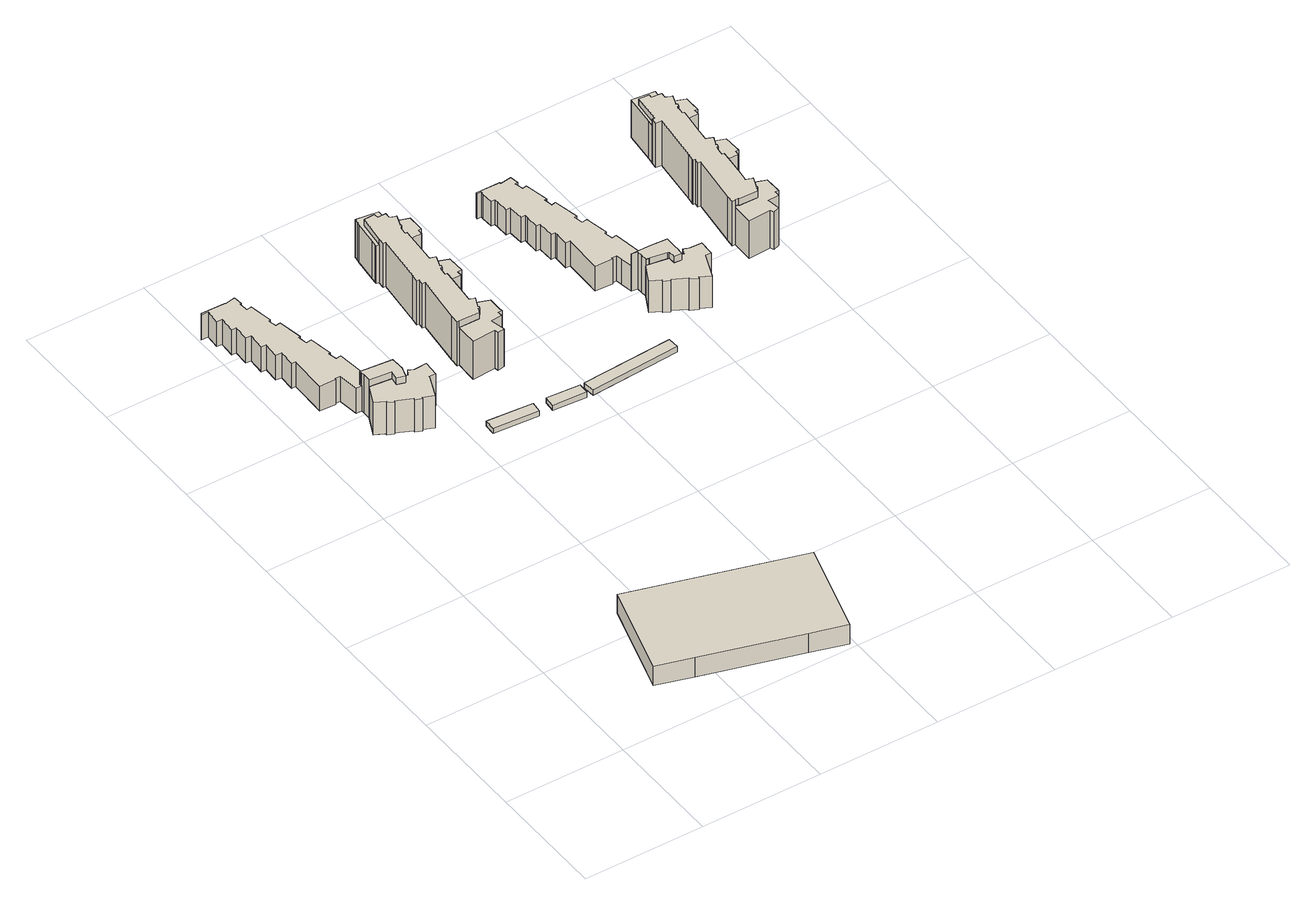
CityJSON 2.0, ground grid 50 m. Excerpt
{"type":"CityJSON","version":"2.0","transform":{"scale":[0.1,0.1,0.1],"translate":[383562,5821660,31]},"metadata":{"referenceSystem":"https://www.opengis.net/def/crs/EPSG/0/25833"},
"CityObjects":{
"building1":{"type":"Building","attributes":{"Gemeindeschluessel":"11000004","BezugspunktDach":"2200","function":"31001_2120","measuredHeight":8.98,"storeysAboveGround":2},"address":[{"country":"Germany","locality":"Berlin","thoroughfareNumber":"2 (5)","thoroughfareName":"Nikolaus-Groß-Weg"}],"geometry":[{"type":"Solid","lod":"1","boundaries":[[[[0,1,2,3,4,5]],[[6,7,8,9,10,11]],[[6,11,5,4]],[[7,6,4,3]],[[8,7,3,2]],[[9,8,2,1]],[[10,9,1,0]],[[11,10,0,5]]]]}]},
"building2":{"type":"Building","attributes":{"Gemeindeschluessel":"11000004","function":"31001_1010"},"address":[{"country":"Germany","locality":"Berlin","thoroughfareNumber":"61, 61A, 61B, 61C, 61D","thoroughfareName":"Heilmannring"}],"children":["building2-1","building2-2","building2-3"]},
"building2-1":{"type":"BuildingPart","attributes":{"BezugspunktDach":"2200","measuredHeight":17.66,"storeysAboveGround":5},"parents":["building2"],"geometry":[{"type":"MultiSurface","lod":"1","boundaries":[[[12,13,14,15,16,17,18,19,20,21,22,23]],[[24,25,26,27,28,29,30,31,32,33,34,35]],[[36,37,38,39,40,24,35,23,22]],[[25,24,22,21]],[[26,25,21,20]],[[27,26,20,19]],[[28,27,19,18]],[[41,42,18,17]],[[30,43,41,29,17,16]],[[31,44,43,16,15]],[[45,44,31,15,14]],[[33,32,14,13]],[[34,33,13,12]],[[38,46,12,23]],[[35,34,47,48,39]],[[40,39,38,37,36]],[[29,28,49,42,41]],[[29,41,43,30]],[[30,50,43,44,31]],[[32,31,44,45]],[[39,48,47,46,38]]]}]},
"building2-2":{"type":"BuildingPart","attributes":{"BezugspunktDach":"2200","measuredHeight":11.67,"storeysAboveGround":5},"parents":["building2"],"geometry":[{"type":"MultiSurface","lod":"1","boundaries":[[[51,52,53,54,55,56,57,58,59,60,61,62,63,64,65,66,67,68,46,38,37,69,70,71,72,73,74,75,76,77,78,79,80,81,82,83,84,85,86,87,88,89,90,91,92,93,94]],[[95,96,97,98,99,100,101,102,103,104,105,106,107,108,109,110,111,112,113,114,115,116,117,118,119,40,39,48,120,121,122,123,124,125,126,127,128,129,130,131,132,133,134,135,136,137,138]],[[95,138,94,93]],[[96,95,93,92]],[[97,96,92,91]],[[98,97,91,90]],[[99,98,90,89]],[[100,99,89,88]],[[101,100,88,87]],[[102,101,87,86]],[[103,102,86,85]],[[104,103,85,84]],[[105,104,84,83]],[[106,105,83,82]],[[107,106,82,81]],[[108,107,81,80]],[[109,108,80,79]],[[110,109,79,78]],[[111,110,78,77]],[[112,111,77,76]],[[113,112,76,75]],[[114,113,75,74]],[[115,114,74,73]],[[116,115,73,72]],[[117,116,72,71]],[[118,117,71,70]],[[119,118,70,69]],[[40,119,69,37]],[[120,48,46,68]],[[121,120,68,67]],[[122,121,67,66]],[[123,122,66,65]],[[124,123,65,64]],[[125,124,64,63]],[[126,125,63,62]],[[127,126,62,61]],[[128,127,61,60]],[[129,128,60,59]],[[130,129,59,58]],[[131,130,58,57]],[[132,131,57,56]],[[133,132,56,55]],[[134,133,55,54]],[[135,134,54,53]],[[136,135,53,52]],[[137,136,52,51]],[[138,137,51,94]],[[40,139,37,38,39]],[[48,39,38,46]]]}]},
"building2-3":{"type":"BuildingPart","attributes":{"BezugspunktDach":"2200","measuredHeight":15,"storeysAboveGround":5},"parents":["building2"],"geometry":[{"type":"MultiSurface","lod":"1","boundaries":[[[140,141,142,143,144,145,146,147,148,149,150,151,152,153,154,155,42,41,43,44,45,156]],[[157,158,159,160,161,162,163,164,165,166,167,168,169,170,171,172,173,174,175,176,177,178]],[[157,178,156,45]],[[158,157,45,32,31]],[[159,158,44,31,30,43]],[[160,159,43,30,29,179]],[[161,160,29,28]],[[162,161,42,155]],[[163,162,155,154]],[[164,163,154,153]],[[165,164,153,152]],[[166,165,152,151]],[[167,166,151,150]],[[168,167,150,149]],[[169,168,149,148]],[[170,169,148,147]],[[171,170,147,146]],[[172,171,146,145]],[[173,172,145,144]],[[174,173,144,143]],[[175,174,143,142]],[[176,175,142,141]],[[177,176,141,140]],[[178,177,140,156]],[[31,32,45,44]],[[43,30,31,44]],[[179,29,30,43,41]],[[28,29,41,42]]]}]},
"building3":{"type":"Building","attributes":{"Gemeindeschluessel":"11000004","BezugspunktDach":"2200","function":"51009_1611","measuredHeight":2.42,"storeysAboveGround":0},"address":[{"country":"Germany","locality":"Berlin"}],"geometry":[{"type":"Solid","lod":"1","boundaries":[[[[180,181,182,183]],[[184,185,186,187]],[[184,187,183,182]],[[185,184,182,181]],[[186,185,181,180]],[[187,186,180,183]]]]}]},
"building4":{"type":"Building","attributes":{"Gemeindeschluessel":"11000004","BezugspunktDach":"2200","function":"51009_1611","measuredHeight":2.39,"storeysAboveGround":0},"address":[{"country":"Germany","locality":"Berlin"}],"geometry":[{"type":"Solid","lod":"1","boundaries":[[[[188,189,190,191]],[[192,193,194,195]],[[192,195,191,190]],[[193,192,190,189]],[[194,193,189,188]],[[195,194,188,191]]]]}]},
"building5":{"type":"Building","attributes":{"Gemeindeschluessel":"11000004","function":"31001_1010"},"address":[{"country":"Germany","locality":"Berlin","thoroughfareNumber":"59, 59A, 59B","thoroughfareName":"Heilmannring"}],"children":["building5-1","building5-2","building5-3","building5-4","building5-5"]},
"building5-1":{"type":"BuildingPart","attributes":{"BezugspunktDach":"2200","measuredHeight":20.61,"storeysAboveGround":6},"parents":["building5"],"geometry":[{"type":"MultiSurface","lod":"1","boundaries":[[[196,197,198,199,200,201,202,203,204,205,206,207,208,209,210,211,212,213,214,215,216,217,218,219,220,221,222,223,224,225,226,227,228,229,230,231,232,233,234,235,236,237,238,239,240,241,242]],[[243,244,245,246,247,248,249,250,251,252,253,254,255,256,257,258,259,260,261,262,263,264,265,266,267,268,269,270,271,272,273,274,275,276,277,278,279,280,281,282,283,284,285,286,287,288,289]],[[243,289,242,241]],[[244,243,241,240]],[[245,244,240,239]],[[246,245,239,238]],[[247,246,238,237]],[[248,247,237,236]],[[249,248,236,235]],[[250,249,235,234]],[[251,250,234,233]],[[290,291,233,232]],[[252,251,292,293]],[[294,290,232,231]],[[253,252,295,293,296]],[[254,253,296,297,298,294,231,230]],[[299,300,298,230,229]],[[255,254,298,297,301]],[[256,255,229,228]],[[257,256,228,227]],[[302,303,304,305,227,226]],[[258,257,306,307]],[[308,303,226,225]],[[259,258,303,307,309]],[[310,308,225,224]],[[260,259,311,309,312]],[[313,310,224,223]],[[261,260,312,314]],[[315,313,223,222]],[[262,261,314,316]],[[263,262,316,317,318,315,319,222,221]],[[320,318,221,220]],[[264,263,317,321]],[[265,264,322,321,323,324,320,220,219]],[[325,324,219,218]],[[266,265,324,323,326]],[[267,266,218,217]],[[268,267,217,216]],[[269,268,216,215]],[[270,269,215,214],[327,328,329,330]],[[271,270,328,331,332,329,214,213]],[[333,332,213,212]],[[272,271,331,334]],[[335,333,336,212,211]],[[273,272,334,337]],[[338,339,335,211,210]],[[274,273,340,337,341]],[[342,339,210,209]],[[275,274,339,341,343]],[[344,342,209,208]],[[276,275,345,343,346]],[[347,344,208,207]],[[277,276,346,348]],[[278,277,348,349,350,347,207,206]],[[279,278,206,205]],[[280,279,205,204]],[[281,280,204,203]],[[351,352,203,202]],[[353,351,202,201]],[[284,283,284,354,353,201,200]],[[285,284,355,284,285,356,354,200,199]],[[286,285,286,357,356,199,198]],[[287,286,198,197]],[[358,359,360,197,196]],[[289,288,196,242]],[[293,292,291,290]],[[296,293,295,290,294]],[[294,298,297,296]],[[301,297,298,300,299]],[[307,306,305,304,303,302]],[[309,307,303,308]],[[312,309,311,308,310]],[[314,312,310,313]],[[316,314,313,315]],[[319,315,318,317,316]],[[321,317,318,320]],[[320,324,323,321,322]],[[326,323,324,325]],[[329,328,327,330]],[[329,332,331,328]],[[334,331,332,333]],[[337,334,336,333,335]],[[341,337,340,335,339,338]],[[343,341,339,342]],[[346,343,345,342,344]],[[348,346,344,347]],[[347,350,349,348]],[[282,281,352,351]],[[283,282,351,353]],[[353,354,284,283]],[[354,356,285,284,355]],[[356,357,286,285]],[[288,287,360,359,358]]]}]},
"building5-2":{"type":"BuildingPart","attributes":{"BezugspunktDach":"2200","measuredHeight":16.35,"storeysAboveGround":6},"parents":["building5"],"geometry":[{"type":"MultiSurface","lod":"1","boundaries":[[[324,325,361,362,363,364,365,304,303,308,310,313,315,318,320]],[[317,316,314,312,309,307,306,366,367,368,369,370,326,323,321]],[[366,306,304,365]],[[367,366,365,364]],[[368,367,364,363]],[[369,368,363,362]],[[370,369,362,361]],[[326,370,361,325]],[[317,321,371,320,318]],[[316,317,372,318,315]],[[314,316,315,313]],[[312,314,373,313,310]],[[309,312,310,308]],[[309,374,308,303,307]],[[306,307,303,304]],[[323,326,325,324]],[[323,324,320,321]]]}]},
"building5-3":{"type":"BuildingPart","attributes":{"BezugspunktDach":"2200","measuredHeight":17.64,"storeysAboveGround":6},"parents":["building5"],"geometry":[{"type":"Solid","lod":"1","boundaries":[[[[291,290,294,298,300,375,376,377,378,379,380,381,382]],[[383,384,385,386,387,388,389,301,297,296,293,292,390]],[[383,390,382,381]],[[384,383,381,380]],[[385,384,380,379]],[[386,385,379,378]],[[387,386,378,377]],[[388,387,377,376]],[[389,388,376,375]],[[390,292,291,382]],[[301,389,375,300]],[[301,300,298,297]],[[296,297,298,294]],[[293,296,294,290]],[[292,293,290,291]]]]}]},
"building5-4":{"type":"BuildingPart","attributes":{"BezugspunktDach":"2200","measuredHeight":16.51,"storeysAboveGround":6},"parents":["building5"],"geometry":[{"type":"MultiSurface","lod":"1","boundaries":[[[347,350,391,392,393,394,395,330,329,332,333,335,339,342,344]],[[343,341,337,334,331,328,327,396,397,398,399,400,349,348,346]],[[396,327,330,395]],[[397,396,395,394]],[[398,397,394,393]],[[399,398,393,392]],[[400,399,392,391]],[[349,400,391,350]],[[345,343,346,344,342]],[[343,342,339,341]],[[341,401,339,335,337]],[[337,335,333,334]],[[331,334,333,332]],[[402,328,331,332,329]],[[327,328,329,330]],[[349,403,350,347,348]],[[346,348,347,344]]]}]},
"building5-5":{"type":"BuildingPart","attributes":{"BezugspunktDach":"2200","measuredHeight":17.59,"storeysAboveGround":6},"parents":["building5"],"geometry":[{"type":"MultiSurface","lod":"1","boundaries":[[[404,405,406,407,408,409,410,411,412,413,414,352,351,353,354,356,357,359,358,415]],[[288,287,286,285,284,283,282,281,416,417,418,419,420,421,422,423,424,425,426,427]],[[288,427,415,358]],[[416,281,352,414]],[[417,416,414,413]],[[418,417,413,412]],[[419,418,412,411]],[[420,419,411,410]],[[421,420,410,409]],[[422,421,409,408]],[[423,422,408,407]],[[424,423,407,406]],[[425,424,406,405]],[[426,425,405,404]],[[427,426,404,415]],[[287,288,358,359]],[[286,287,359,357]],[[428,285,286,357,356]],[[285,356,354,284]],[[429,283,284,354,353]],[[283,353,351,282]],[[281,282,351,352]]]}]},
"building6":{"type":"Building","attributes":{"Gemeindeschluessel":"11000004","BezugspunktDach":"2200","function":"51009_1611","measuredHeight":2.45,"storeysAboveGround":0},"address":[{"country":"Germany","locality":"Berlin"}],"geometry":[{"type":"Solid","lod":"1","boundaries":[[[[430,431,432,433]],[[434,435,436,437]],[[434,437,433,432]],[[435,434,432,431]],[[436,435,431,430]],[[437,436,430,433]]]]}]},
"building7":{"type":"Building","attributes":{"Gemeindeschluessel":"11000004","function":"31001_1010"},"address":[{"country":"Germany","locality":"Berlin","thoroughfareNumber":"57, 57A, 57B, 57C, 57D","thoroughfareName":"Heilmannring"}],"children":["building7-1","building7-2","building7-3"]},
"building7-1":{"type":"BuildingPart","attributes":{"BezugspunktDach":"2200","measuredHeight":17.3,"storeysAboveGround":5},"parents":["building7"],"geometry":[{"type":"MultiSurface","lod":"1","boundaries":[[[438,439,440,441,442,443,444,445,446,447,448,449]],[[450,451,452,453,454,455,456,457,458,459,460,461]],[[462,463,464,461,449,448]],[[451,450,448,447]],[[452,451,447,446]],[[453,452,446,445]],[[454,465,466,453,445,444]],[[455,467,465,444,443]],[[456,468,467,443,442]],[[458,457,441,440]],[[459,458,440,439]],[[460,459,439,438]],[[461,460,438,449]],[[450,461,464,463,462]],[[453,466,465,454]],[[454,465,467,455]],[[455,467,468,456]],[[456,468,469,457]]]}]},
"building7-2":{"type":"BuildingPart","attributes":{"BezugspunktDach":"2200","measuredHeight":11.66,"storeysAboveGround":5},"parents":["building7"],"geometry":[{"type":"MultiSurface","lod":"1","boundaries":[[[470,471,472,473,474,475,476,477,478,479,480,481,482,483,484,485,486,487,488,489,490,491,464,463,492,493,494,495,496,497,498,499,500,501,502,503,504,505,506,507,508,509,510,511,512]],[[513,514,515,516,517,518,519,520,521,522,523,524,525,526,527,528,529,530,531,532,533,534,535,536,537,538,539,540,541,542,543,544,545,546,547,548,549,550,551,552,553,554,555,556,557]],[[513,557,512,511]],[[514,513,511,510]],[[515,514,510,509]],[[516,515,509,508]],[[517,516,508,507]],[[518,517,507,506]],[[519,518,506,505]],[[520,519,505,504]],[[521,520,504,503]],[[522,521,503,502]],[[523,522,502,501]],[[524,523,501,500]],[[525,524,500,499]],[[526,525,499,498]],[[527,526,498,497]],[[528,527,497,496]],[[529,528,496,495]],[[530,529,495,494]],[[531,530,494,493]],[[532,531,493,492]],[[533,532,492,463]],[[534,533,450,461]],[[535,534,464,491]],[[536,535,491,490]],[[537,536,490,489]],[[538,537,489,488]],[[539,538,488,487]],[[540,539,487,486]],[[541,540,486,485]],[[542,541,485,484]],[[543,542,484,483]],[[544,543,483,482]],[[545,544,482,481]],[[546,545,481,480]],[[547,546,480,479]],[[548,547,479,478]],[[549,548,478,477]],[[550,549,477,476]],[[551,550,476,475]],[[552,551,475,474]],[[553,552,474,473]],[[554,553,473,472]],[[555,554,472,471]],[[556,555,471,470]],[[557,556,470,512]],[[461,450,463,464]]]}]},
"building7-3":{"type":"BuildingPart","attributes":{"BezugspunktDach":"2200","measuredHeight":14.63,"storeysAboveGround":5},"parents":["building7"],"geometry":[{"type":"MultiSurface","lod":"1","boundaries":[[[558,559,560,561,562,563,564,565,566,567,568,569,570,571,572,573,466,465,467,468,469,574]],[[575,576,577,578,579,580,581,582,583,584,585,586,587,588,589,590,591,592,593,594,595,596]],[[575,596,574,469]],[[576,575,457,456]],[[577,576,456,455,467]],[[578,577,455,454,597]],[[579,578,454,453,466]],[[580,579,466,573]],[[581,580,573,572]],[[582,581,572,571]],[[583,582,571,570]],[[584,583,570,569]],[[585,584,569,568]],[[586,585,568,567]],[[587,586,567,566]],[[588,587,566,565]],[[589,588,565,564]],[[590,589,564,563]],[[591,590,563,562]],[[592,591,562,561]],[[593,592,561,560]],[[594,593,560,559]],[[595,594,559,558]],[[596,595,558,574]],[[456,457,469,468]],[[598,468,467,455,456]],[[597,454,455,599,467,465]],[[465,466,453,454]]]}]},
"building8":{"type":"Building","attributes":{"Gemeindeschluessel":"11000004","function":"31001_1010"},"address":[{"country":"Germany","locality":"Berlin","thoroughfareNumber":"55, 55A, 55B","thoroughfareName":"Heilmannring"}],"children":["building8-1","building8-2","building8-3","building8-4","building8-5"]},
"building8-1":{"type":"BuildingPart","attributes":{"BezugspunktDach":"2200","measuredHeight":20.57,"storeysAboveGround":6},"parents":["building8"],"geometry":[{"type":"MultiSurface","lod":"1","boundaries":[[[600,601,602,603,604,605,606,607,608,609,610,611,612,613,614,615,616,617,618,619,620,621,622,623,624,625,626,627,628,629,630,631,632,633,634,635,636,637,638,639,640,641,642,643,644,645,646,647,648,649,650,651,652]],[[653,654,655,656,657,658,659,660,661,662,663,664,665,666,667,668,669,670,671,672,673,674,675,676,677,678,679,680,681,682,683,684,685,686,687,688,689,690,691,692,693,694,695,696,697,698,699,700,701,702,703,704,705]],[[653,705,652,651]],[[654,653,651,650]],[[655,654,650,649]],[[656,655,649,648]],[[657,656,648,647]],[[658,657,647,646]],[[659,658,646,645]],[[660,659,645,644]],[[661,660,644,643]],[[662,661,643,642]],[[706,707,642,641]],[[663,662,708,709,710]],[[711,706,641,640]],[[664,663,710,712]],[[713,711,714,640,639]],[[665,664,712,715,716]],[[717,713,639,638]],[[666,665,715,718]],[[719,717,638,637]],[[667,666,718,720]],[[668,667,637,636]],[[669,668,636,635]],[[721,722,723,635,634]],[[670,669,724,725]],[[726,722,634,633]],[[671,670,725,727]],[[728,726,633,632]],[[672,671,727,729]],[[673,672,632,631],[729,730,731,728]],[[732,733,731,730,734,674,673,631,630]],[[675,674,735,734,736,737,733,630,629]],[[738,737,629,628]],[[676,675,736,739]],[[740,738,628,627]],[[677,676,738,739,741]],[[742,740,741,743,678,677,627,626]],[[679,678,743,744,745,742,626,625]],[[680,679,625,624]],[[681,680,624,623]],[[682,681,623,622]],[[683,682,622,621],[746,747,748,749]],[[750,748,747,751,684,683,621,620]],[[685,684,750,620,619],[751,752,753,750]],[[754,753,619,618]],[[686,685,752,755]],[[687,686,756,755,757,758,754,618,617]],[[688,687,617,616],[757,759,760,758]],[[761,760,616,615]],[[689,688,759,762,763]],[[764,761,615,614]],[[690,689,762,765]],[[691,690,765,766,767,764,768,614,613]],[[692,691,613,612]],[[693,692,612,611]],[[694,693,611,610]],[[769,770,771,610,609]],[[772,769,695,696,695,609,608]],[[773,772,774,608,607]],[[698,775,773,607,606]],[[697,773,697,698]],[[776,775,777,606,605]],[[778,776,605,604]],[[699,779,699,700]],[[780,778,604,603]],[[700,781,700,701]],[[782,780,783,603,602]],[[702,701,702,784]],[[785,782,602,601]],[[702,782,702,703]],[[703,786,703,704]],[[705,704,600,652]],[[710,709,708,707,706]],[[712,710,706,711]],[[716,715,712,714,711,713]],[[718,715,713,717]],[[720,718,717,719]],[[725,724,723,722,721]],[[727,725,722,726]],[[729,727,726,728]],[[731,730,729,728]],[[734,730,731,733,732]],[[733,737,736,734,735]],[[739,736,737,738]],[[741,739,738,740]],[[743,741,740,742]],[[742,745,744,743]],[[748,747,746,749]],[[751,747,748,750]],[[753,752,751,750]],[[755,752,753,754]],[[754,758,757,755,756]],[[760,759,757,758]],[[763,762,759,760,761]],[[765,762,761,764]],[[768,764,767,766,765]],[[695,694,771,770,769]],[[696,695,769,772]],[[697,696,774,772,773]],[[697,773,775,698]],[[699,698,777,775,776]],[[700,699,779,776,778]],[[701,700,781,778,780]],[[784,702,701,783,780,782]],[[703,702,782,785]],[[704,703,786,785,787,788]]]}]},
"building8-2":{"type":"BuildingPart","attributes":{"BezugspunktDach":"2200","measuredHeight":17.59,"storeysAboveGround":6},"parents":["building8"],"geometry":[{"type":"MultiSurface","lod":"1","boundaries":[[[789,790,791,792,793,794,795,796,797,770,769,772,773,775,776,778,780,782,785,787,798]],[[704,703,702,701,700,699,698,697,696,695,694,799,800,801,802,803,804,805,806,807,808]],[[704,808,798,787]],[[799,694,770,797]],[[800,799,797,796]],[[801,800,796,795]],[[802,801,795,794]],[[803,802,794,793]],[[804,803,793,792]],[[805,804,792,791]],[[806,805,791,790]],[[807,806,790,789]],[[808,807,789,798]],[[704,787,785,703]],[[702,703,809,785,782]],[[701,702,782,780]],[[700,701,780,778]],[[699,700,778,776]],[[698,699,776,775,810]],[[698,775,773,697]],[[696,697,773,772]],[[695,696,772,769]],[[694,695,769,770,811]]]}]},
"building8-3":{"type":"BuildingPart","attributes":{"BezugspunktDach":"2200","measuredHeight":16.34,"storeysAboveGround":6},"parents":["building8"],"geometry":[{"type":"MultiSurface","lod":"1","boundaries":[[[738,740,742,745,812,813,814,815,816,723,722,726,728,731,733,737]],[[734,730,729,727,725,724,817,818,819,820,821,744,743,741,739,736]],[[817,724,723,816]],[[818,817,816,815]],[[819,818,815,814]],[[820,819,814,813]],[[821,820,813,812]],[[744,821,812,745]],[[734,736,822,737,733]],[[730,734,733,731]],[[730,823,731,728,729]],[[729,824,728,726,727]],[[725,727,726,722]],[[725,722,723,724]],[[744,745,742,743]],[[825,741,743,742,740]],[[739,741,826,740,738]],[[736,739,738,737]]]}]},
"building8-4":{"type":"BuildingPart","attributes":{"BezugspunktDach":"2200","measuredHeight":16.36,"storeysAboveGround":6},"parents":["building8"],"geometry":[{"type":"MultiSurface","lod":"1","boundaries":[[[764,767,827,828,829,830,831,749,748,750,753,754,758,760,761]],[[759,757,755,752,751,747,746,832,833,834,835,836,766,765,762]],[[832,746,749,831]],[[833,832,831,830]],[[834,833,830,829]],[[835,834,829,828]],[[836,835,828,827]],[[766,836,827,767]],[[762,761,760,759]],[[757,759,760,758]],[[757,837,758,754,755]],[[755,838,754,753,752]],[[752,753,750,751]],[[751,750,748,747]],[[747,839,748,749,746]],[[765,766,767,764]],[[762,765,764,761]]]}]},
"building8-5":{"type":"BuildingPart","attributes":{"BezugspunktDach":"2200","measuredHeight":17.52,"storeysAboveGround":6},"parents":["building8"],"geometry":[{"type":"Solid","lod":"1","boundaries":[[[[706,711,713,717,719,840,841,842,843,707]],[[844,845,846,847,720,718,715,712,710,709]],[[844,709,707,843]],[[845,844,843,842]],[[846,845,842,841]],[[847,846,841,840]],[[720,847,840,719]],[[718,720,719,717]],[[715,718,717,713]],[[712,715,713,711]],[[710,712,711,706]],[[709,710,706,707]]]]}]}
},
"vertices":[
[419,162,113],[822,45,113],[968,2,113],[1081,395,113],[383,597,113],[269,206,113],[383,597,23],[1081,395,23],[968,2,23],[822,45,23],[419,162,23],[269,206,23],
[262,2019,183],[262,2005,183],[262,1973,183],[352,1963,183],[347,1929,183],[380,1919,183],[392,1955,183],[394,1961,183],[394,1979,183],[392,2017,183],[311,2025,183],[261,2030,183],[311,2025,6],[392,2017,6],[394,1979,6],[394,1961,6],[392,1955,6],[380,1919,6],[347,1929,6],[352,1963,6],[262,1973,6],[262,2005,6],[262,2019,6],[261,2030,6],[311,2025,37],[311,2025,123],[261,2030,123],[261,2030,7],[311,2025,7],[380,1919,153],[392,1955,153],[347,1929,153],[352,1963,153],[262,1973,153],[262,2019,123],[262,2019,65],[262,2019,7],[392,1955,42],[347,1929,94],
[37,2651,123],[33,2591,123],[55,2590,123],[52,2525,123],[71,2524,123],[68,2461,123],[90,2460,123],[87,2391,123],[108,2390,123],[104,2325,123],[128,2324,123],[125,2257,123],[142,2257,123],[138,2101,123],[205,2099,123],[206,2105,123],[227,2104,123],[237,2019,123],[291,2195,123],[269,2191,123],[263,2222,123],[262,2228,123],[270,2229,123],[253,2324,123],[230,2320,123],[225,2351,123],[224,2359,123],[231,2360,123],[214,2460,123],[193,2457,123],[188,2486,123],[187,2493,123],[195,2494,123],[178,2589,123],[157,2585,123],[154,2623,123],[160,2624,123],[157,2658,123],[156,2662,123],[112,2654,123],[111,2656,123],[13,2659,123],[12,2658,123],[7,2651,123],[12,2658,7],[13,2659,7],[111,2656,7],[112,2654,7],[156,2662,7],[157,2658,7],[160,2624,7],[154,2623,7],[157,2585,7],[178,2589,7],[195,2494,7],[187,2493,7],[188,2486,7],[193,2457,7],[214,2460,7],[231,2360,7],[224,2359,7],[225,2351,7],[230,2320,7],[253,2324,7],[270,2229,7],[262,2228,7],[263,2222,7],[269,2191,7],[291,2195,7],[237,2019,7],[227,2104,7],[206,2105,7],[205,2099,7],[138,2101,7],[142,2257,7],[125,2257,7],[128,2324,7],[104,2325,7],[108,2390,7],[87,2391,7],[90,2460,7],[68,2461,7],[71,2524,7],[52,2525,7],[55,2590,7],[33,2591,7],[37,2651,7],[7,2651,7],[311,2025,87],
[267,1872,153],[264,1867,153],[290,1854,153],[292,1860,153],[357,1830,153],[355,1824,153],[382,1813,153],[384,1819,153],[426,1802,153],[467,1898,153],[494,1897,153],[498,1963,153],[445,1959,153],[437,1963,153],[423,1970,153],[410,1946,153],[225,1894,153],[262,1973,3],[352,1963,3],[347,1929,3],[380,1919,3],[392,1955,3],[410,1946,3],[423,1970,3],[437,1963,3],[445,1959,3],[498,1963,3],[494,1897,3],[467,1898,3],[426,1802,3],[384,1819,3],[382,1813,3],[355,1824,3],[357,1830,3],[292,1860,3],[290,1854,3],[264,1867,3],[267,1872,3],[225,1894,3],[380,1919,126],
[761,1641,34],[765,1687,34],[576,1701,34],[573,1655,34],[576,1701,10],[765,1687,10],[761,1641,10],[573,1655,10],
[954,1627,37],[956,1673,37],[819,1683,37],[815,1637,37],[819,1683,13],[956,1673,13],[954,1627,13],[815,1637,13],
[685,2031,211],[769,2030,211],[777,2048,211],[782,2046,211],[786,2055,211],[781,2057,211],[801,2101,211],[796,2102,211],[778,2109,211],[782,2146,211],[792,2259,211],[793,2266,211],[784,2267,211],[787,2295,211],[790,2304,211],[796,2302,211],[799,2312,211],[794,2314,211],[811,2362,211],[808,2363,211],[787,2369,211],[790,2401,211],[799,2521,211],[800,2527,211],[792,2527,211],[794,2554,211],[798,2565,211],[803,2564,211],[806,2573,211],[802,2574,211],[819,2621,211],[814,2622,211],[794,2629,211],[794,2653,211],[760,2653,211],[759,2671,211],[714,2670,211],[700,2553,211],[697,2526,211],[708,2525,211],[686,2325,211],[683,2293,211],[692,2293,211],[689,2269,211],[701,2268,211],[679,2068,211],[676,2031,211],[679,2068,5],[701,2268,5],[689,2269,5],[692,2293,5],[683,2293,5],[686,2325,5],[708,2525,5],[697,2526,5],[700,2553,5],[714,2670,5],[759,2671,5],[760,2653,5],[794,2653,5],[794,2629,5],[814,2622,5],[819,2621,5],[802,2574,5],[806,2573,5],[803,2564,5],[798,2565,5],[794,2554,5],[792,2527,5],[800,2527,5],[799,2521,5],[790,2401,5],[787,2369,5],[808,2363,5],[811,2362,5],[794,2314,5],[799,2312,5],[796,2302,5],[790,2304,5],[787,2295,5],[784,2267,5],[793,2266,5],[792,2259,5],[782,2146,5],[778,2109,5],[796,2102,5],[801,2101,5],[781,2057,5],[786,2055,5],[782,2046,5],[777,2048,5],[769,2030,5],[685,2031,5],[676,2031,5],[714,2670,183],[700,2553,183],[700,2553,7],[714,2670,7],[759,2671,183],[714,2670,77],[759,2671,7],[760,2653,7],[760,2653,183],[794,2653,58],[794,2653,183],[794,2653,7],[819,2621,76],[819,2621,182],[814,2622,182],[814,2622,90],[814,2622,19],[819,2621,19],[802,2574,182],[802,2574,19],[806,2573,182],[802,2574,100],[806,2573,19],[803,2564,182],[803,2564,19],[798,2565,182],[798,2565,19],[794,2554,19],[794,2554,182],[798,2565,104],[792,2527,182],[792,2527,19],[792,2527,60],[800,2527,19],[800,2527,182],[799,2521,182],[799,2521,19],[808,2363,17],[811,2362,17],[811,2362,182],[808,2363,182],[794,2314,17],[794,2314,182],[799,2312,182],[799,2312,17],[796,2302,182],[799,2312,69],[796,2302,17],[790,2304,116],[790,2304,182],[796,2302,120],[790,2304,17],[787,2295,182],[787,2295,17],[784,2267,182],[787,2295,100],[784,2267,17],[793,2266,182],[793,2266,17],[792,2259,17],[792,2259,182],[801,2101,181],[796,2102,181],[781,2057,181],[786,2055,181],[786,2055,124],[782,2046,181],[777,2048,181],[685,2031,181],[769,2030,181],[769,2030,93],
[858,2522,182],[858,2542,182],[871,2542,182],[871,2612,182],[817,2630,182],[817,2630,19],[871,2612,19],[871,2542,19],[858,2542,19],[858,2522,19],[792,2527,75],[794,2554,60],[803,2564,106],[802,2574,141],
[798,2653,183],[798,2702,183],[706,2714,183],[704,2696,183],[702,2681,183],[691,2584,183],[688,2561,183],[688,2555,183],[688,2561,7],[691,2584,7],[702,2681,7],[704,2696,7],[706,2714,7],[798,2702,7],[798,2653,7],[688,2555,7],
[847,2258,182],[846,2279,182],[865,2280,182],[863,2351,182],[810,2371,182],[810,2371,17],[863,2351,17],[865,2280,17],[846,2279,17],[847,2258,17],[790,2304,134],[811,2362,124],[792,2259,151],
[779,1946,181],[782,1930,181],[811,1936,181],[798,1996,181],[844,1999,181],[843,2020,181],[861,2021,181],[857,2032,181],[858,2090,181],[807,2108,181],[799,2111,181],[682,1940,181],[799,2111,5],[807,2108,5],[858,2090,5],[857,2032,5],[861,2021,5],[843,2020,5],[844,1999,5],[798,1996,5],[811,1936,5],[782,1930,5],[779,1946,5],[682,1940,5],[782,2046,123],[781,2057,63],
[980,1627,35],[1357,1653,35],[1354,1700,35],[976,1676,35],[1354,1700,10],[1357,1653,10],[980,1627,10],[976,1676,10],
[1410,2016,179],[1434,2015,179],[1434,1991,179],[1435,1967,179],[1525,1952,179],[1526,1922,179],[1557,1920,179],[1559,1950,179],[1559,1966,179],[1559,2013,179],[1485,2018,179],[1409,2019,179],[1485,2018,6],[1559,2013,6],[1559,1966,6],[1559,1950,6],[1557,1920,6],[1526,1922,6],[1525,1952,6],[1435,1967,6],[1434,1991,6],[1434,2015,6],[1410,2016,6],[1409,2019,6],[1485,2018,41],[1485,2018,121],[1409,2019,121],[1557,1920,150],[1559,1950,150],[1526,1922,150],[1525,1952,150],[1435,1967,150],
[1196,2645,121],[1196,2631,121],[1198,2584,121],[1213,2584,121],[1214,2569,121],[1215,2517,121],[1233,2517,121],[1236,2454,121],[1253,2454,121],[1253,2438,121],[1253,2385,121],[1270,2385,121],[1271,2318,121],[1289,2318,121],[1289,2306,121],[1289,2251,121],[1308,2251,121],[1304,2090,121],[1377,2087,121],[1377,2093,121],[1397,2093,121],[1401,2068,121],[1458,2186,121],[1439,2182,121],[1431,2218,121],[1440,2220,121],[1421,2315,121],[1399,2311,121],[1392,2347,121],[1402,2349,121],[1381,2452,121],[1363,2448,121],[1356,2484,121],[1366,2486,121],[1346,2583,121],[1328,2579,121],[1320,2613,121],[1332,2616,121],[1325,2651,121],[1279,2644,121],[1279,2650,121],[1179,2652,121],[1179,2645,121],[1179,2652,5],[1279,2650,5],[1279,2644,5],[1325,2651,5],[1332,2616,5],[1320,2613,5],[1328,2579,5],[1346,2583,5],[1366,2486,5],[1356,2484,5],[1363,2448,5],[1381,2452,5],[1402,2349,5],[1392,2347,5],[1399,2311,5],[1421,2315,5],[1440,2220,5],[1431,2218,5],[1439,2182,5],[1458,2186,5],[1485,2018,5],[1409,2019,5],[1401,2068,5],[1397,2093,5],[1377,2093,5],[1377,2087,5],[1304,2090,5],[1308,2251,5],[1289,2251,5],[1289,2306,5],[1289,2318,5],[1271,2318,5],[1270,2385,5],[1253,2385,5],[1253,2438,5],[1253,2454,5],[1236,2454,5],[1233,2517,5],[1215,2517,5],[1214,2569,5],[1213,2584,5],[1198,2584,5],[1196,2631,5],[1196,2645,5],[1179,2645,5],
[1439,1868,150],[1436,1862,150],[1462,1849,150],[1465,1855,150],[1524,1824,150],[1521,1819,150],[1551,1803,150],[1554,1809,150],[1596,1787,150],[1639,1893,150],[1663,1892,150],[1666,1954,150],[1614,1957,150],[1601,1962,150],[1592,1966,150],[1581,1941,150],[1397,1890,150],[1435,1967,4],[1525,1952,4],[1526,1922,4],[1557,1920,4],[1559,1950,4],[1581,1941,4],[1592,1966,4],[1601,1962,4],[1614,1957,4],[1666,1954,4],[1663,1892,4],[1639,1893,4],[1596,1787,4],[1554,1809,4],[1551,1803,4],[1521,1819,4],[1524,1824,4],[1465,1855,4],[1462,1849,4],[1436,1862,4],[1439,1868,4],[1397,1890,4],[1557,1920,93],[1525,1952,85],[1526,1922,42],
[1853,2021,210],[1853,2024,210],[1868,2024,210],[1868,2019,210],[1948,2018,210],[1953,2033,210],[1957,2031,210],[1960,2039,210],[1956,2041,210],[1973,2083,210],[1969,2085,210],[1946,2093,210],[1952,2143,210],[1962,2247,210],[1963,2252,210],[1954,2253,210],[1956,2280,210],[1961,2295,210],[1966,2293,210],[1970,2304,210],[1965,2306,210],[1980,2343,210],[1975,2345,210],[1952,2354,210],[1957,2398,210],[1970,2504,210],[1971,2513,210],[1964,2514,210],[1966,2538,210],[1963,2540,210],[1968,2554,210],[1973,2552,210],[1977,2563,210],[1971,2565,210],[1986,2608,210],[1981,2610,210],[1960,2618,210],[1962,2641,210],[1920,2645,210],[1921,2659,210],[1879,2663,210],[1867,2545,210],[1857,2546,210],[1854,2521,210],[1878,2518,210],[1856,2317,210],[1853,2289,210],[1852,2283,210],[1860,2282,210],[1858,2261,210],[1869,2260,210],[1844,2053,210],[1840,2021,210],[1844,2053,4],[1869,2260,4],[1858,2261,4],[1860,2282,4],[1852,2283,4],[1853,2289,4],[1856,2317,4],[1878,2518,4],[1854,2521,4],[1857,2546,4],[1867,2545,4],[1879,2663,4],[1921,2659,4],[1920,2645,4],[1962,2641,4],[1960,2618,4],[1981,2610,4],[1986,2608,4],[1971,2565,4],[1977,2563,4],[1973,2552,4],[1968,2554,4],[1963,2540,4],[1966,2538,4],[1964,2514,4],[1971,2513,4],[1970,2504,4],[1957,2398,4],[1952,2354,4],[1975,2345,4],[1980,2343,4],[1965,2306,4],[1970,2304,4],[1966,2293,4],[1961,2295,4],[1956,2280,4],[1954,2253,4],[1963,2252,4],[1962,2247,4],[1952,2143,4],[1946,2093,4],[1969,2085,4],[1973,2083,4],[1956,2041,4],[1960,2039,4],[1957,2031,4],[1953,2033,4],[1948,2018,4],[1868,2019,4],[1868,2024,4],[1853,2024,4],[1853,2021,4],[1840,2021,4],[1867,2545,181],[1857,2546,181],[1857,2546,138],[1857,2546,6],[1867,2545,6],[1879,2663,181],[1879,2663,6],[1921,2659,181],[1879,2663,138],[1921,2659,6],[1921,2659,94],[1920,2645,181],[1920,2645,6],[1962,2641,181],[1962,2641,6],[1986,2608,115],[1986,2608,180],[1981,2610,180],[1981,2610,17],[1986,2608,17],[1971,2565,180],[1971,2565,17],[1977,2563,180],[1977,2563,17],[1973,2552,17],[1973,2552,180],[1968,2554,104],[1968,2554,180],[1968,2554,17],[1968,2554,98],[1963,2540,17],[1963,2540,180],[1966,2538,180],[1966,2538,17],[1964,2514,180],[1964,2514,17],[1971,2513,180],[1971,2513,17],[1970,2504,17],[1970,2504,180],[1975,2345,17],[1980,2343,17],[1980,2343,181],[1975,2345,181],[1965,2306,181],[1965,2306,17],[1970,2304,17],[1970,2304,181],[1966,2293,181],[1966,2293,17],[1966,2293,99],[1961,2295,17],[1961,2295,181],[1956,2280,17],[1956,2280,181],[1954,2253,181],[1954,2253,17],[1954,2253,134],[1963,2252,181],[1963,2252,17],[1962,2247,17],[1962,2247,181],[1963,2252,140],[1973,2083,180],[1969,2085,180],[1969,2085,92],[1956,2041,180],[1960,2039,180],[1956,2041,122],[1957,2031,180],[1953,2033,180],[1957,2031,122],[1948,2018,180],[1953,2033,136],[1868,2019,180],[1948,2018,75],[1868,2024,180],[1868,2019,92],[1868,2024,126],[1853,2024,180],[1853,2024,58],[1853,2021,180],[1853,2021,103],
[1944,1936,180],[1951,1921,180],[1977,1930,180],[1969,1983,180],[2015,1985,180],[2014,2007,180],[2029,2007,180],[2027,2076,180],[1973,2096,180],[1851,1930,180],[1973,2096,4],[2027,2076,4],[2029,2007,4],[2014,2007,4],[2015,1985,4],[1969,1983,4],[1977,1930,4],[1951,1921,4],[1944,1936,4],[1851,1930,4],[1853,2024,48],[1957,2031,128],[1969,2085,176],
[2026,2507,180],[2026,2528,180],[2038,2528,180],[2038,2596,180],[1984,2616,180],[1984,2616,17],[2038,2596,17],[2038,2528,17],[2026,2528,17],[2026,2507,17],[1963,2540,126],[1973,2552,78],[1977,2563,52],[1964,2514,107],[1964,2514,98],
[2019,2247,181],[2021,2264,181],[2034,2264,181],[2032,2339,181],[1981,2358,181],[1981,2358,17],[2032,2339,17],[2034,2264,17],[2021,2264,17],[2019,2247,17],[1961,2295,119],[1966,2293,129],[1980,2343,84],
[1963,2649,181],[1968,2691,181],[1873,2701,181],[1860,2571,181],[1860,2571,6],[1873,2701,6],[1968,2691,6],[1963,2649,6]
]}
